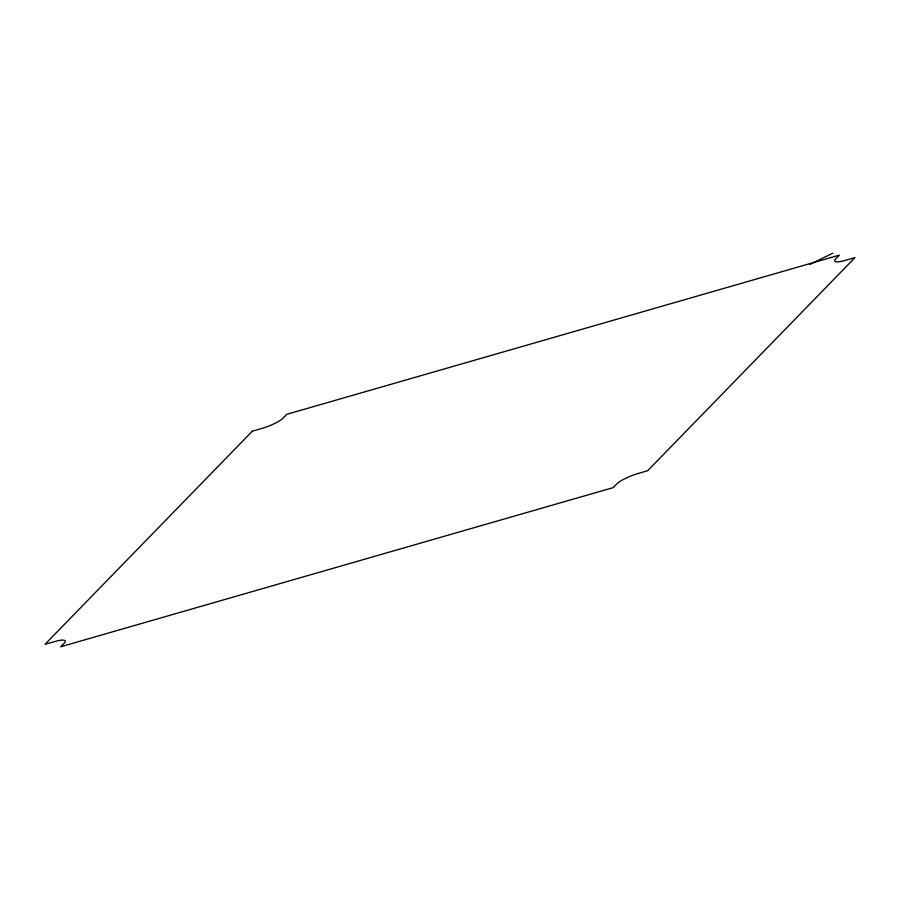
<?xml version="1.0" encoding="UTF-8"?>
<svg xmlns="http://www.w3.org/2000/svg" width="900" height="900" viewBox="0 0 900 900"><rect width="100%" height="100%" fill="white"/><g stroke="black" fill="none" stroke-linecap="round" stroke-linejoin="round"><path stroke-width="1.35" d="M810.023 264.341L832.736 253.215M252.326 431.201L45 644.332L54.585 641.576A17.764 3.757 -21.8 0 1 64.271 643.095L60.671 646.785L613.17 487.631L616.77 483.93A17.764 3.757 -21.8 0 1 638.089 473.49L647.674 470.734L855 257.591L845.415 260.359A17.764 3.757 -21.8 0 1 835.729 258.84L839.329 255.139L286.83 414.304L283.23 417.994A17.764 3.757 -21.8 0 1 261.911 428.445L252.326 431.201"/></g></svg>
